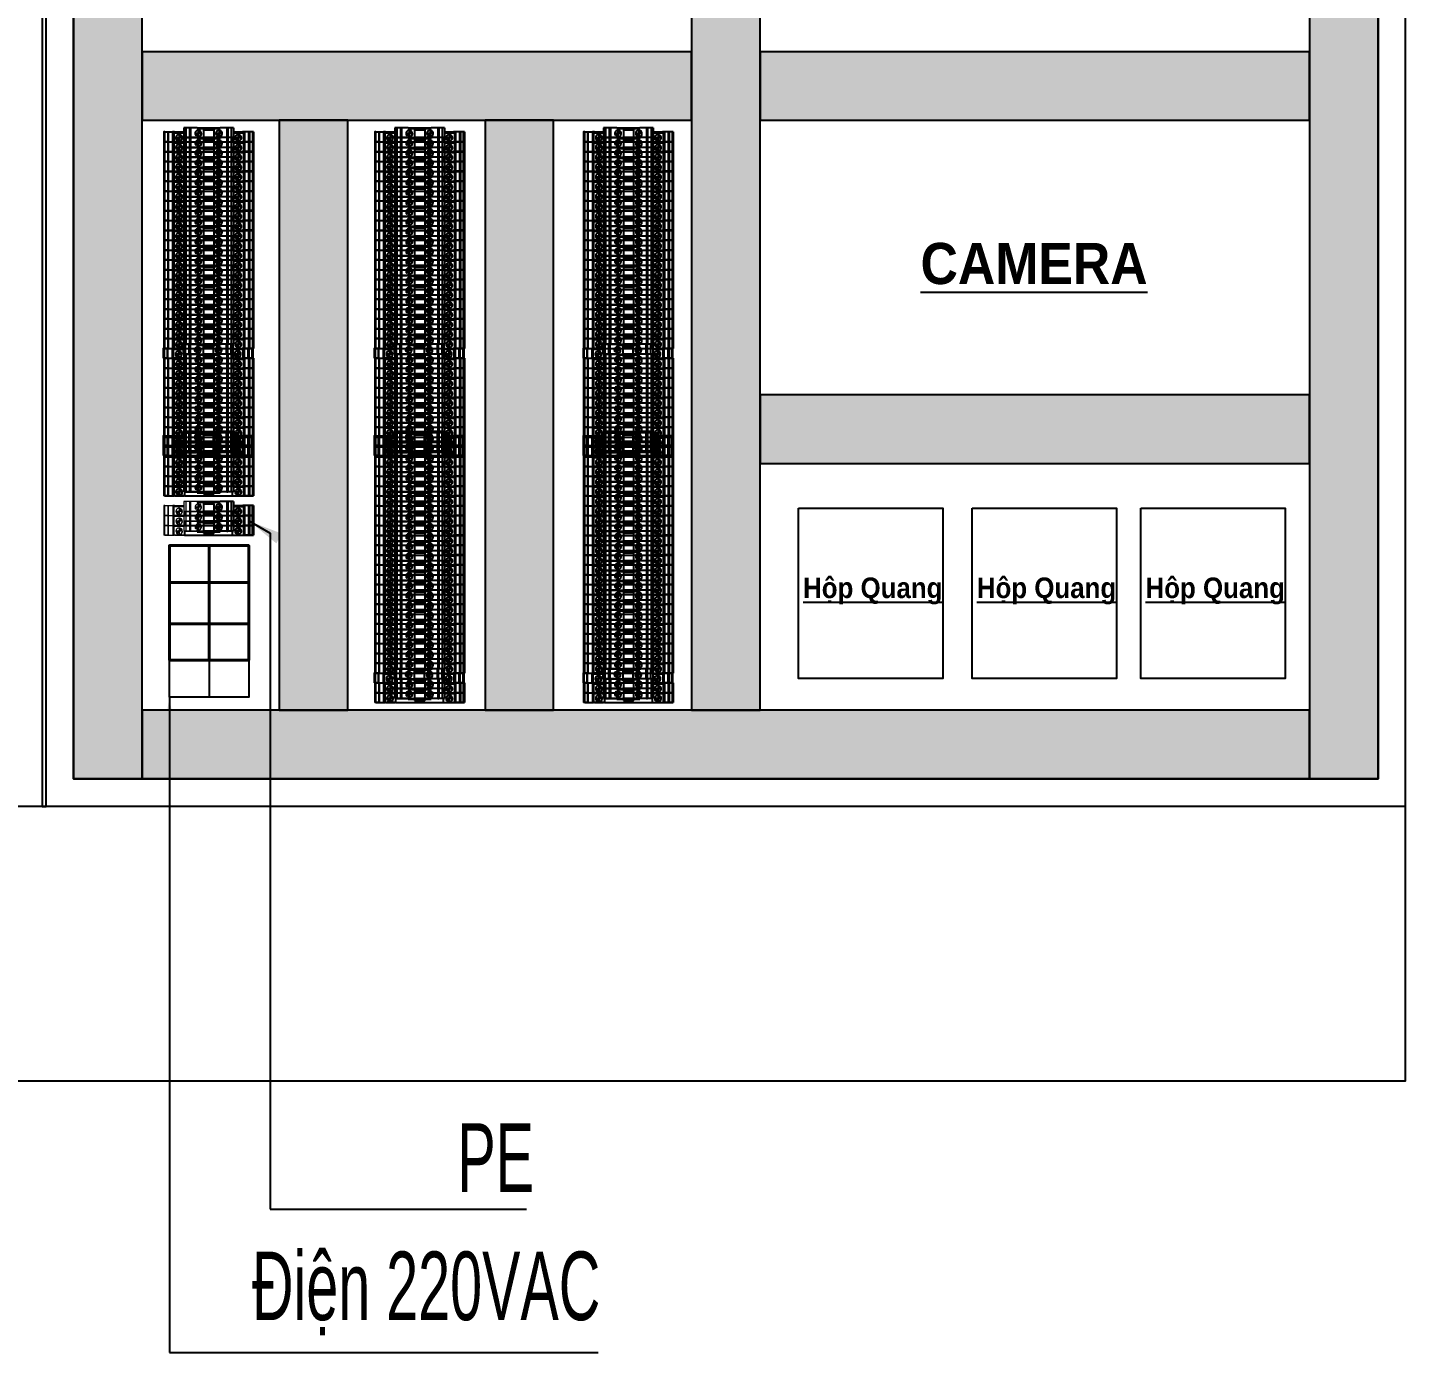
# Model space of a CAD drawing. Header units: millimetres. Extents: x 6750 to 121550, y -28210 to 66060.
# Drawn here: x 38510 to 39514, y 63137 to 64103 of the extents above; entities that cross this region are included whole.
import ezdxf

# ---------------------------------------------------------------- set-up
doc = ezdxf.new("R2010")
doc.units = ezdxf.units.MM
doc.linetypes.add('atContinuous2', pattern=[0])
for name, color, linetype, lineweight in [('2', 2, 'Continuous', 15), ('DN.1. NET LIEN MANH', 7, 'Continuous', 40), ('DN.3. NET ZIX ZAX', 160, 'Continuous', 25)]:
    doc.layers.add(name, color=color, linetype=linetype, lineweight=lineweight)
for name, color, linetype in [('3', 3, 'Continuous'), ('DIEN HOA', 111, 'Continuous'), ('M.702.Ghi chu', 3, 'Continuous'), ('Z_entity', 7, 'Continuous')]:
    doc.layers.add(name, color=color, linetype=linetype)
doc.styles.add('PM', font='arial.ttf', dxfattribs={"width": 0.6})
doc.dimstyles.new('MK-1.20 CK', dxfattribs={"dimscale": 25, "dimtxt": 2, "dimasz": 1, "dimexe": 0.5, "dimexo": 1, "dimgap": 0.5, "dimtad": 1, "dimdec": 0, "dimrnd": 0.0001, "dimtxsty": 'PM', "dimcen": 0, "dimdle": 1, "dimclrd": 251, "dimclre": 251, "dimclrt": 256, "dimadec": 4, "dimazin": 2, "dimtfac": 0.333333, "dimtdec": 0, "dimtix": 1, "dimtmove": 2, "dimatfit": 3, "dimtvp": 1, "dimarcsym": 0})

# ---------------------------------------------------------------- blocks, each defined once
blk = doc.blocks.new('A$C266D2A61')
for points in [[(-1.81, 28.03), (-1.81, 27.5)], [(2.49, 29.64), (2.49, 28.03)]]:
    blk.add_lwpolyline(points)
at = {"layer": 'Z_entity', "color": 0}
for points in [[(0, 39.2), (4.32, 39.2)], [(0, 39.2), (0, 38.71)], [(0, 38.71), (4.32, 38.71)], [(0, 38.71), (0, 37.48), (0, 37.2)], [(0, 37.48), (4.32, 37.48)], [(4.32, 37.2), (0, 37.2)], [(0, 37.2), (0, 35.35), (0, 34.84), (0, 34.48)], [(4.32, 39.2), (4.32, 38.71)], [(4.32, 35.35), (4.32, 37.2), (4.32, 37.48), (4.32, 38.71), (4.32, 39.2)], [(4.32, 38.71), (4.32, 37.48), (4.32, 37.2)], [(4.32, 37.2), (4.32, 35.35), (4.32, 34.84), (4.32, 34.48)], [(-1.81, 30.47), (2.49, 30.47)], [(-1.81, 30.47), (-1.81, 29.64)], [(0, 35.35), (4.32, 35.35)], [(0, 34.84), (4.32, 34.84)], [(0, 33.88), (0, 34.48)], [(0, 34.48), (0.38, 34.48)], [(0, 33.88), (0.38, 33.88), (0.38, 34.48)], [(0, 30.47), (0, 33.88)], [(0.38, 30.47), (0.38, 33.88)], [(0.98, 32.56), (4.06, 32.56)], [(3.36, 31.41), (1.36, 33.33)], [(1.7, 33.69), (3.68, 31.77)], [(2.49, 30.47), (2.49, 29.64)], [(2.49, 9.11), (4.32, 9.11), (4.32, 30.09), (2.49, 30.09), (2.49, 30.47)], [(2.53, 34.09), (2.53, 31.01)], [(4.32, 30.09), (4.32, 34.84), (4.32, 35.35)], [(4.32, 33.88), (4.32, 34.48)], [(4.32, 30.47), (4.32, 33.88)], [(2.49, 29.64), (-1.81, 29.64), (-1.81, 28.03), (2.49, 28.03)], [(-1.81, 27.94), (2.49, 27.94)], [(-1.81, 27.5), (2.49, 27.5), (2.49, 21.81), (2.49, 17.39)], [(-1.81, 27.5), (-1.81, 24.6)], [(-1.81, 24.6), (-1.45, 24.6)], [(-1.81, 14.6), (-1.81, 24.6)], [(-1.45, 21.81), (-1.45, 24.6)], [(-0.83, 24.15), (2.26, 24.15)], [(1.53, 23.03), (-0.45, 24.92)], [(-0.11, 25.28), (1.87, 23.37)], [(0.7, 25.69), (0.7, 22.62)], [(2.49, 29.64), (2.49, 30.09)], [(2.49, 28.03), (2.49, 27.94), (2.49, 27.5)], [(2.49, 27.5), (2.49, 27.94), (2.49, 28.03)], [(2.49, 27.5), (2.49, 24.6)], [(2.49, 24.6), (2.87, 24.6)], [(2.49, 14.6), (2.49, 24.6)], [(2.87, 21.81), (2.87, 24.6)], [(-0.89, 18.45), (-0.89, 20.75), (-0.89, 21.81), (-1.45, 21.81)], [(-1.45, 20.75), (-1.45, 21.81)], [(-1.45, 20.75), (-0.89, 20.75)], [(-0.89, 18.45), (-1.45, 18.45), (-1.45, 20.75)], [(-1.45, 14.6), (-1.45, 17.39), (-1.45, 18.45)], [(-0.89, 21.81), (2.49, 21.81)], [(-0.89, 17.39), (-0.89, 18.45)], [(3.41, 18.45), (3.41, 20.75), (3.41, 21.81), (2.87, 21.81)], [(2.87, 20.75), (2.87, 21.81)], [(2.87, 20.75), (3.41, 20.75)], [(3.41, 18.45), (2.87, 18.45), (2.87, 20.75)], [(2.87, 14.6), (2.87, 17.39), (2.87, 18.45)], [(3.41, 17.39), (3.41, 18.45)], [(-1.45, 14.6), (-1.81, 14.6), (-1.81, 11.7), (-1.81, 11.26)], [(-1.45, 17.39), (-0.89, 17.39)], [(-0.89, 17.39), (2.49, 17.39)], [(-0.83, 15.05), (2.26, 15.05)], [(1.53, 13.92), (-0.45, 15.83)], [(-0.11, 16.17), (1.87, 14.28)], [(0.7, 16.6), (0.7, 13.51)], [(2.49, 11.26), (2.49, 11.7), (2.49, 17.39)], [(2.87, 14.6), (2.49, 14.6), (2.49, 11.7), (2.49, 11.26)], [(2.87, 17.39), (3.41, 17.39)], [(-1.81, 11.7), (2.49, 11.7)], [(-1.81, 11.26), (2.49, 11.26)], [(-1.81, 11.26), (-1.81, 11.17), (-1.81, 9.56)], [(-1.81, 11.17), (2.49, 11.17)], [(-1.81, 9.56), (2.49, 9.56)], [(-1.81, 9.56), (-1.81, 8.73)], [(-1.81, 8.73), (2.49, 8.73)], [(0, 5.32), (0, 8.73)], [(0.38, 4.72), (0.38, 5.32), (0.38, 8.73)], [(0.98, 6.66), (4.06, 6.66)], [(3.36, 5.51), (1.36, 7.43)], [(1.7, 7.79), (3.68, 5.87)], [(2.49, 11.26), (2.49, 11.17), (2.49, 9.56)], [(2.49, 9.11), (2.49, 9.56), (2.49, 11.17), (2.49, 11.26)], [(2.49, 9.56), (2.49, 8.73)], [(2.49, 8.73), (2.49, 9.11)], [(2.53, 8.19), (2.53, 5.11)], [(4.32, 9.11), (4.32, 4.36)], [(4.32, 5.32), (4.32, 8.73)], [(0.38, 5.32), (0, 5.32)], [(0, 4.72), (0, 5.32)], [(0.38, 4.72), (0, 4.72)], [(0, 4.72), (0, 4.36), (0, 3.85)], [(0, 4.36), (4.32, 4.36)], [(0, 3.85), (4.32, 3.85)], [(0, 1.72), (0, 2), (0, 3.85)], [(4.32, 2), (0, 2)], [(0, 1.72), (4.32, 1.72), (4.32, 0.49)], [(0, 0.49), (0, 1.72)], [(4.32, 0.49), (0, 0.49), (0, 0), (4.32, 0)], [(4.32, 4.72), (4.32, 5.32)], [(4.32, 4.72), (4.32, 4.36), (4.32, 3.85)], [(4.32, 1.72), (4.32, 2), (4.32, 3.85), (4.32, 4.36)], [(4.32, 1.72), (4.32, 2), (4.32, 3.85)], [(4.32, 0.49), (4.32, 1.72)], [(4.32, 0.49), (4.32, 0)]]:
    blk.add_lwpolyline(points, dxfattribs=at)
at = {"layer": 'Z_entity', "color": 0, "linetype": 'atContinuous2'}
for centre, start, end in [((2.52, 32.57), 146.22096, 306.06449), ((2.52, 32.57), 126.06263, 146.22253), ((2.52, 32.57), 359.99952, 126.0633), ((2.52, 32.57), 306.06262, 326.22253), ((2.52, 32.57), 326.22226, 0.00009), ((0.69, 24.16), 146.22225, 261.06305), ((0.69, 24.16), 126.06263, 146.22253), ((0.69, 24.16), 326.22096, 126.06449), ((0.69, 24.16), 261.06152, 306.063), ((0.69, 24.16), 306.06262, 326.22253), ((0.69, 15.06), 146.22187, 281.22344), ((0.69, 15.06), 126.06263, 146.22253), ((0.69, 15.06), 326.22096, 126.06449), ((0.69, 15.06), 281.22248, 306.06263), ((2.52, 6.67), 146.22225, 261.06305), ((2.52, 6.67), 126.06263, 146.22253), ((2.52, 6.67), 326.22096, 126.06449), ((2.52, 6.67), 261.06152, 306.063), ((2.52, 6.67), 306.06262, 326.22253)]:
    blk.add_arc(centre, 1.39, start, end, dxfattribs=at)
blk = doc.blocks.new('ad231as3d21asd')
at = {"layer": '2'}
for points in [[(63214.5, 11408), (63214.5, 11415.2), (63213.7, 11415.2), (63213.7, 11408)], [(63216.6, 11415.2), (63216.6, 11408), (63214.5, 11408)], [(63214.5, 11415.2), (63216.6, 11415.2)], [(63216.6, 11415.2), (63217.1, 11415.2), (63220.2, 11415.2)], [(63217.1, 11408), (63217.1, 11415.2)], [(63220.2, 11415.2), (63220.2, 11408)], [(63221.6, 11415.2), (63221, 11415.2), (63220.2, 11415.2)], [(63221, 11415.2), (63221, 11408)], [(63221.6, 11414.5), (63221.6, 11415.2)], [(63221.6, 11415.2), (63222.6, 11415.2)], [(63221.6, 11414.5), (63222.6, 11414.5), (63228.3, 11414.5)], [(63222.6, 11415.2), (63228.3, 11415.2)], [(63222.6, 11414.5), (63222.6, 11415.2)], [(63222.9, 11409.6), (63226.1, 11412.9)], [(63226.7, 11412.3), (63223.5, 11409)], [(63224.8, 11413.5), (63224.8, 11408.4)], [(63228.3, 11418.2), (63228.3, 11411)], [(63229.7, 11418.2), (63228.3, 11418.2)], [(63229.7, 11418.2), (63229.7, 11411)], [(63232.5, 11418.2), (63232.4, 11418.2), (63229.7, 11418.2)], [(63232.4, 11418.2), (63232.4, 11411)], [(63232.5, 11418.2), (63232.5, 11411)], [(63238.1, 11417.6), (63238.1, 11418.2), (63233.2, 11418.2), (63232.5, 11418.2)], [(63233.2, 11418.2), (63233.2, 11411)], [(63241.4, 11414), (63236.3, 11414)], [(63236.9, 11412.6), (63240.1, 11415.9)], [(63240.7, 11415.3), (63237.5, 11412)], [(63214.5, 11408), (63213.7, 11408)], [(63214.5, 11400.8), (63214.5, 11408), (63213.7, 11408), (63213.7, 11400.8)], [(63214.5, 11408), (63216.6, 11408)], [(63216.6, 11408), (63216.6, 11400.8), (63214.5, 11400.8)], [(63214.5, 11408), (63216.6, 11408)], [(63216.6, 11408), (63217.1, 11408), (63220.2, 11408)], [(63216.6, 11408), (63217.1, 11408), (63220.2, 11408), (63221, 11408)], [(63216.6, 11408), (63217.1, 11408), (63220.2, 11408)], [(63217.1, 11400.8), (63217.1, 11408)], [(63221.6, 11408), (63221, 11408), (63220.2, 11408)], [(63220.2, 11408), (63220.2, 11400.8)], [(63221.6, 11408), (63221, 11408), (63220.2, 11408)], [(63228.9, 11408), (63221, 11408)], [(63221, 11408), (63221, 11400.8)], [(63221.6, 11408), (63222.6, 11408)], [(63221.6, 11407.4), (63221.6, 11408)], [(63221.6, 11408), (63222.6, 11408)], [(63221.6, 11407.4), (63222.6, 11407.4), (63228.3, 11407.4)], [(63227.4, 11410.9), (63222.2, 11410.9)], [(63227.4, 11403.8), (63222.2, 11403.8)], [(63222.6, 11408), (63228.3, 11408)], [(63222.6, 11408), (63228.3, 11408)], [(63222.6, 11407.4), (63222.6, 11408)], [(63222.9, 11402.4), (63226.1, 11405.7)], [(63226.7, 11405.2), (63223.5, 11401.9)], [(63224.8, 11406.4), (63224.8, 11401.2)], [(63229.7, 11411), (63228.3, 11411)], [(63228.3, 11411), (63228.9, 11411)], [(63228.3, 11411), (63228.3, 11403.8)], [(63229.7, 11411), (63228.3, 11411)], [(63229.7, 11403.8), (63228.3, 11403.8)], [(63228.3, 11403.8), (63228.9, 11403.8)], [(63228.3, 11403.8), (63228.3, 11396.6)], [(63229.7, 11403.8), (63228.3, 11403.8)], [(63228.9, 11411), (63229.7, 11411), (63232.4, 11411), (63232.5, 11411)], [(63228.9, 11403.8), (63229.7, 11403.8), (63232.4, 11403.8), (63232.5, 11403.8)], [(63232.5, 11411), (63232.4, 11411), (63229.7, 11411)], [(63229.7, 11411), (63229.7, 11403.8)], [(63232.5, 11411), (63232.4, 11411), (63229.7, 11411)], [(63232.5, 11403.8), (63232.4, 11403.8), (63229.7, 11403.8)], [(63229.7, 11403.8), (63229.7, 11396.6)], [(63232.5, 11403.8), (63232.4, 11403.8), (63229.7, 11403.8)], [(63232.4, 11411), (63232.4, 11403.8)], [(63232.4, 11403.8), (63232.4, 11396.6)], [(63238.1, 11410.4), (63238.1, 11411), (63233.2, 11411), (63232.5, 11411)], [(63232.5, 11411), (63233.2, 11411), (63242.7, 11411)], [(63232.5, 11411), (63232.5, 11403.8)], [(63238.1, 11410.4), (63238.1, 11411), (63233.2, 11411), (63232.5, 11411)], [(63238.1, 11403.2), (63238.1, 11403.8), (63233.2, 11403.8), (63232.5, 11403.8)], [(63232.5, 11403.8), (63233.2, 11403.8), (63242.7, 11403.8)], [(63232.5, 11403.8), (63232.5, 11396.6)], [(63238.1, 11403.2), (63238.1, 11403.8), (63233.2, 11403.8), (63232.5, 11403.8)], [(63233.2, 11411), (63233.2, 11403.8)], [(63233.2, 11403.8), (63233.2, 11396.6)], [(63241.4, 11406.8), (63236.3, 11406.8)], [(63236.9, 11405.4), (63240.1, 11408.7)], [(63240.7, 11408.2), (63237.5, 11404.9)], [(63214.5, 11400.8), (63213.7, 11400.8)], [(63214.5, 11393.6), (63214.5, 11400.8), (63213.7, 11400.8), (63213.7, 11393.6)], [(63214.5, 11393.6), (63213.7, 11393.6)], [(63214.5, 11400.8), (63216.6, 11400.8)], [(63216.6, 11400.8), (63216.6, 11393.6), (63214.5, 11393.6)], [(63214.5, 11400.8), (63216.6, 11400.8)], [(63214.5, 11393.6), (63216.6, 11393.6)], [(63216.6, 11400.8), (63217.1, 11400.8), (63220.2, 11400.8)], [(63216.6, 11400.8), (63217.1, 11400.8), (63220.2, 11400.8), (63221, 11400.8)], [(63216.6, 11400.8), (63217.1, 11400.8), (63220.2, 11400.8)], [(63216.6, 11393.6), (63217.1, 11393.6), (63220.2, 11393.6)], [(63216.6, 11393.6), (63217.1, 11393.6), (63220.2, 11393.6), (63221, 11393.6)], [(63217.1, 11393.6), (63217.1, 11400.8)], [(63221.6, 11400.8), (63221, 11400.8), (63220.2, 11400.8)], [(63220.2, 11400.8), (63220.2, 11393.6)], [(63221.6, 11400.8), (63221, 11400.8), (63220.2, 11400.8)], [(63221.6, 11393.6), (63221, 11393.6), (63220.2, 11393.6)], [(63228.9, 11400.8), (63221, 11400.8)], [(63221, 11400.8), (63221, 11393.6)], [(63228.9, 11393.6), (63221, 11393.6)], [(63221.6, 11400.8), (63222.6, 11400.8)], [(63221.6, 11400.2), (63221.6, 11400.8)], [(63221.6, 11400.8), (63222.6, 11400.8)], [(63221.6, 11400.2), (63222.6, 11400.2), (63228.3, 11400.2)], [(63221.6, 11393.6), (63222.6, 11393.6)], [(63227.4, 11396.6), (63222.2, 11396.6)], [(63222.6, 11400.8), (63228.3, 11400.8)], [(63222.6, 11400.8), (63228.3, 11400.8)], [(63222.6, 11400.2), (63222.6, 11400.8)], [(63222.6, 11393.6), (63228.3, 11393.6)], [(63222.9, 11395.2), (63226.1, 11398.5)], [(63226.7, 11398), (63223.5, 11394.7)], [(63224.8, 11399.2), (63224.8, 11394)], [(63229.7, 11396.6), (63228.3, 11396.6)], [(63228.3, 11396.6), (63228.9, 11396.6)], [(63228.9, 11396.6), (63229.7, 11396.6), (63232.4, 11396.6), (63232.5, 11396.6)], [(63232.5, 11396.6), (63232.4, 11396.6), (63229.7, 11396.6)], [(63238.1, 11396), (63238.1, 11396.6), (63233.2, 11396.6), (63232.5, 11396.6)], [(63232.5, 11396.6), (63233.2, 11396.6), (63242.7, 11396.6)], [(63241.4, 11399.6), (63236.3, 11399.6)], [(63236.9, 11398.2), (63240.1, 11401.5)], [(63240.7, 11401), (63237.5, 11397.7)]]:
    blk.add_lwpolyline(points, dxfattribs=at)
at = {"layer": '2', "linetype": 'atContinuous2'}
for centre, start, end in [((63224.9, 11411), 56.2222, 171.0631), ((63224.9, 11411), 236.221, 36.0645), ((63224.9, 11411), 36.0626, 56.2225), ((63238.8, 11414), 56.2219, 191.2234), ((63238.8, 11414), 191.2225, 216.0626), ((63238.8, 11414), 236.221, 36.0645), ((63224.9, 11411), 171.0615, 216.063), ((63224.9, 11403.8), 171.0615, 216.063), ((63224.9, 11403.8), 56.2222, 171.0631), ((63224.9, 11411), 216.0626, 236.2225), ((63224.9, 11403.8), 216.0626, 236.2225), ((63224.9, 11403.8), 236.221, 36.0645), ((63224.9, 11403.8), 36.0626, 56.2225), ((63238.8, 11406.8), 56.2219, 191.2234), ((63238.8, 11406.8), 191.2225, 216.0626), ((63238.8, 11399.6), 56.2219, 191.2234), ((63238.8, 11406.8), 236.221, 36.0645), ((63224.9, 11396.6), 171.0615, 216.063), ((63224.9, 11396.6), 56.2222, 171.0631), ((63224.9, 11396.6), 216.0626, 236.2225), ((63224.9, 11396.6), 236.221, 36.0645), ((63224.9, 11396.6), 36.0626, 56.2225), ((63238.8, 11399.6), 191.2225, 216.0626), ((63238.8, 11399.6), 236.221, 36.0645)]:
    blk.add_arc(centre, 2.32, start, end, dxfattribs=at)
at = {"layer": '3'}
for p, q in [((63260.4, 11418.2), (63259.6, 11418.2)), ((63260.4, 11411), (63259.6, 11411)), ((63260.4, 11403.8), (63259.6, 11403.8)), ((63263.1, 11411), (63260.4, 11411)), ((63263.1, 11403.8), (63260.4, 11403.8)), ((63263.1, 11396.6), (63260.4, 11396.6))]:
    blk.add_line(p, q, dxfattribs=at)
for points in [[(63238.1, 11418.2), (63254.7, 11418.2)], [(63238.1, 11417.6), (63242.7, 11417.6), (63244.5, 11417.6)], [(63238.8, 11416.5), (63238.8, 11411.4)], [(63259.6, 11418.2), (63259.6, 11411), (63250.1, 11411), (63242.7, 11411)], [(63242.7, 11417.6), (63242.7, 11416.6)], [(63242.7, 11416.6), (63242.7, 11411)], [(63242.7, 11416.6), (63244.5, 11416.6)], [(63244.5, 11416.6), (63244.5, 11417.6), (63248.3, 11417.6)], [(63244.5, 11416.6), (63248.3, 11416.6), (63250.1, 11416.6), (63250.1, 11417.6)], [(63248.3, 11417.6), (63248.3, 11416.6)], [(63248.3, 11417.6), (63250.1, 11417.6)], [(63250.1, 11417.6), (63254.7, 11417.6)], [(63250.1, 11416.6), (63250.1, 11411)], [(63256.5, 11414), (63251.4, 11414)], [(63252.1, 11412.6), (63255.3, 11415.9)], [(63255.9, 11415.3), (63252.7, 11412)], [(63254, 11416.5), (63254, 11411.4)], [(63254.7, 11418.2), (63254.7, 11417.6)], [(63259.6, 11418.2), (63254.7, 11418.2)], [(63260.3, 11418.2), (63260.3, 11411)], [(63263.1, 11411), (63263.1, 11418.2), (63260.4, 11418.2), (63260.4, 11411)], [(63264.5, 11418.2), (63263.1, 11418.2)], [(63264.5, 11418.2), (63264.5, 11411)], [(63264.5, 11415.2), (63270.2, 11415.2)], [(63264.5, 11414.5), (63270.2, 11414.5)], [(63266.1, 11409.6), (63269.3, 11412.9)], [(63269.9, 11412.3), (63266.7, 11409)], [(63268, 11413.5), (63268, 11408.4)], [(63270.2, 11415.2), (63271.2, 11415.2)], [(63270.2, 11415.2), (63270.2, 11414.5), (63271.2, 11414.5)], [(63271.2, 11415.2), (63271.2, 11414.5)], [(63275.7, 11415.2), (63272.6, 11415.2), (63271.8, 11415.2), (63271.2, 11415.2)], [(63271.8, 11415.2), (63271.8, 11408)], [(63272.6, 11415.2), (63272.6, 11408)], [(63275.7, 11408), (63275.7, 11415.2)], [(63278.2, 11415.2), (63276.2, 11415.2), (63275.7, 11415.2)], [(63276.2, 11415.2), (63276.2, 11408)], [(63278.2, 11415.2), (63278.2, 11408)], [(63279.1, 11415.2), (63278.2, 11415.2)], [(63279.1, 11415.2), (63279.1, 11408)], [(63238.1, 11411), (63254.7, 11411)], [(63238.1, 11411), (63254.7, 11411)], [(63238.1, 11410.4), (63242.7, 11410.4), (63244.5, 11410.4)], [(63238.1, 11410.4), (63242.7, 11410.4), (63244.5, 11410.4)], [(63238.1, 11403.8), (63254.7, 11403.8)], [(63238.1, 11403.8), (63254.7, 11403.8)], [(63238.1, 11403.2), (63242.7, 11403.2), (63244.5, 11403.2)], [(63238.1, 11403.2), (63242.7, 11403.2), (63244.5, 11403.2)], [(63238.8, 11409.4), (63238.8, 11404.2)], [(63238.8, 11402.2), (63238.8, 11397)], [(63259.6, 11411), (63259.6, 11403.8), (63250.1, 11403.8), (63242.7, 11403.8)], [(63242.7, 11410.4), (63242.7, 11409.5)], [(63242.7, 11410.4), (63242.7, 11409.5)], [(63242.7, 11409.5), (63244.5, 11409.5)], [(63242.7, 11409.5), (63242.7, 11403.8)], [(63242.7, 11409.5), (63244.5, 11409.5)], [(63259.6, 11403.8), (63259.6, 11396.6), (63250.1, 11396.6), (63242.7, 11396.6)], [(63242.7, 11403.2), (63242.7, 11402.3)], [(63242.7, 11403.2), (63242.7, 11402.3)], [(63242.7, 11402.3), (63244.5, 11402.3)], [(63242.7, 11402.3), (63242.7, 11396.6)], [(63242.7, 11402.3), (63244.5, 11402.3)], [(63244.5, 11409.5), (63244.5, 11410.4), (63248.3, 11410.4)], [(63244.5, 11409.5), (63248.3, 11409.5), (63250.1, 11409.5), (63250.1, 11410.4)], [(63244.5, 11409.5), (63244.5, 11410.4), (63248.3, 11410.4)], [(63244.5, 11409.5), (63248.3, 11409.5), (63250.1, 11409.5), (63250.1, 11410.4)], [(63244.5, 11402.3), (63244.5, 11403.2), (63248.3, 11403.2)], [(63244.5, 11402.3), (63248.3, 11402.3), (63250.1, 11402.3), (63250.1, 11403.2)], [(63244.5, 11402.3), (63244.5, 11403.2), (63248.3, 11403.2)], [(63244.5, 11402.3), (63248.3, 11402.3), (63250.1, 11402.3), (63250.1, 11403.2)], [(63248.3, 11410.4), (63248.3, 11409.5)], [(63248.3, 11410.4), (63250.1, 11410.4)], [(63248.3, 11410.4), (63248.3, 11409.5)], [(63248.3, 11410.4), (63250.1, 11410.4)], [(63248.3, 11403.2), (63248.3, 11402.3)], [(63248.3, 11403.2), (63250.1, 11403.2)], [(63248.3, 11403.2), (63248.3, 11402.3)], [(63248.3, 11403.2), (63250.1, 11403.2)], [(63250.1, 11410.4), (63254.7, 11410.4)], [(63250.1, 11410.4), (63254.7, 11410.4)], [(63250.1, 11409.5), (63250.1, 11403.8)], [(63250.1, 11403.2), (63254.7, 11403.2)], [(63250.1, 11403.2), (63254.7, 11403.2)], [(63250.1, 11402.3), (63250.1, 11396.6)], [(63256.5, 11406.8), (63251.4, 11406.8)], [(63252.1, 11405.4), (63255.3, 11408.7)], [(63255.9, 11408.2), (63252.7, 11404.9)], [(63254, 11409.4), (63254, 11404.2)], [(63254, 11402.2), (63254, 11397)], [(63254.7, 11411), (63254.7, 11410.4)], [(63259.6, 11411), (63254.7, 11411)], [(63254.7, 11411), (63254.7, 11410.4)], [(63259.6, 11411), (63254.7, 11411)], [(63254.7, 11403.8), (63254.7, 11403.2)], [(63259.6, 11403.8), (63254.7, 11403.8)], [(63254.7, 11403.8), (63254.7, 11403.2)], [(63259.6, 11403.8), (63254.7, 11403.8)], [(63260.4, 11411), (63260.3, 11411), (63259.6, 11411)], [(63259.6, 11411), (63260.3, 11411), (63260.4, 11411)], [(63260.4, 11403.8), (63260.3, 11403.8), (63259.6, 11403.8)], [(63259.6, 11403.8), (63260.3, 11403.8), (63260.4, 11403.8)], [(63260.3, 11411), (63260.3, 11403.8)], [(63260.3, 11403.8), (63260.3, 11396.6)], [(63263.1, 11403.8), (63263.1, 11411), (63260.4, 11411), (63260.4, 11403.8)], [(63263.1, 11396.6), (63263.1, 11403.8), (63260.4, 11403.8), (63260.4, 11396.6)], [(63264.5, 11411), (63263.1, 11411)], [(63263.1, 11411), (63263.9, 11411)], [(63264.5, 11411), (63263.1, 11411)], [(63264.5, 11403.8), (63263.1, 11403.8)], [(63263.1, 11403.8), (63263.9, 11403.8)], [(63264.5, 11403.8), (63263.1, 11403.8)], [(63263.9, 11408), (63271.8, 11408), (63272.6, 11408)], [(63264.5, 11411), (63264.5, 11403.8)], [(63264.5, 11408), (63270.2, 11408)], [(63264.5, 11408), (63270.2, 11408)], [(63264.5, 11407.4), (63270.2, 11407.4)], [(63264.5, 11403.8), (63264.5, 11396.6)], [(63270.6, 11410.9), (63265.4, 11410.9)], [(63270.6, 11403.8), (63265.4, 11403.8)], [(63266.1, 11402.4), (63269.3, 11405.7)], [(63269.9, 11405.2), (63266.7, 11401.9)], [(63268, 11406.4), (63268, 11401.2)], [(63270.2, 11408), (63271.2, 11408)], [(63270.2, 11408), (63271.2, 11408)], [(63270.2, 11408), (63270.2, 11407.4), (63271.2, 11407.4)], [(63275.7, 11408), (63272.6, 11408), (63271.8, 11408), (63271.2, 11408)], [(63271.2, 11408), (63271.2, 11407.4)], [(63275.7, 11408), (63272.6, 11408), (63271.8, 11408), (63271.2, 11408)], [(63271.8, 11408), (63271.8, 11400.8)], [(63272.6, 11408), (63275.7, 11408), (63276.2, 11408), (63278.2, 11408), (63279.1, 11408)], [(63272.6, 11408), (63272.6, 11400.8)], [(63278.2, 11408), (63276.2, 11408), (63275.7, 11408)], [(63275.7, 11400.8), (63275.7, 11408)], [(63278.2, 11408), (63276.2, 11408), (63275.7, 11408)], [(63276.2, 11408), (63276.2, 11400.8)], [(63279.1, 11408), (63278.2, 11408)], [(63278.2, 11408), (63278.2, 11400.8)], [(63279.1, 11408), (63278.2, 11408)], [(63279.1, 11408), (63279.1, 11400.8)], [(63238.1, 11396.6), (63254.7, 11396.6)], [(63238.1, 11396), (63242.7, 11396), (63244.5, 11396)], [(63242.7, 11396), (63242.7, 11395.1)], [(63242.7, 11395.1), (63244.5, 11395.1)], [(63244.5, 11395.1), (63244.5, 11396), (63248.3, 11396)], [(63244.5, 11395.1), (63248.3, 11395.1), (63250.1, 11395.1), (63250.1, 11396)], [(63248.3, 11396), (63248.3, 11395.1)], [(63248.3, 11396), (63250.1, 11396)], [(63250.1, 11396), (63254.7, 11396)], [(63256.5, 11399.6), (63251.4, 11399.6)], [(63252.1, 11398.2), (63255.3, 11401.5)], [(63255.9, 11401), (63252.7, 11397.7)], [(63254.7, 11396.6), (63254.7, 11396)], [(63259.6, 11396.6), (63254.7, 11396.6)], [(63260.4, 11396.6), (63260.3, 11396.6), (63259.6, 11396.6)], [(63259.6, 11396.6), (63260.3, 11396.6), (63260.4, 11396.6)], [(63264.5, 11396.6), (63263.1, 11396.6)], [(63263.1, 11396.6), (63263.9, 11396.6)], [(63263.9, 11400.8), (63271.8, 11400.8), (63272.6, 11400.8)], [(63263.9, 11393.6), (63271.8, 11393.6), (63272.6, 11393.6)], [(63264.5, 11400.8), (63270.2, 11400.8)], [(63264.5, 11400.8), (63270.2, 11400.8)], [(63264.5, 11400.2), (63270.2, 11400.2)], [(63264.5, 11393.6), (63270.2, 11393.6)], [(63270.6, 11396.6), (63265.4, 11396.6)], [(63266.1, 11395.2), (63269.3, 11398.5)], [(63269.9, 11398), (63266.7, 11394.7)], [(63268, 11399.2), (63268, 11394)], [(63270.2, 11400.8), (63271.2, 11400.8)], [(63270.2, 11400.8), (63271.2, 11400.8)], [(63270.2, 11400.8), (63270.2, 11400.2), (63271.2, 11400.2)], [(63270.2, 11393.6), (63271.2, 11393.6)], [(63275.7, 11400.8), (63272.6, 11400.8), (63271.8, 11400.8), (63271.2, 11400.8)], [(63271.2, 11400.8), (63271.2, 11400.2)], [(63275.7, 11400.8), (63272.6, 11400.8), (63271.8, 11400.8), (63271.2, 11400.8)], [(63275.7, 11393.6), (63272.6, 11393.6), (63271.8, 11393.6), (63271.2, 11393.6)], [(63271.8, 11400.8), (63271.8, 11393.6)], [(63272.6, 11400.8), (63275.7, 11400.8), (63276.2, 11400.8), (63278.2, 11400.8), (63279.1, 11400.8)], [(63272.6, 11400.8), (63272.6, 11393.6)], [(63272.6, 11393.6), (63275.7, 11393.6), (63276.2, 11393.6), (63278.2, 11393.6), (63279.1, 11393.6)], [(63278.2, 11400.8), (63276.2, 11400.8), (63275.7, 11400.8)], [(63275.7, 11393.6), (63275.7, 11400.8)], [(63278.2, 11400.8), (63276.2, 11400.8), (63275.7, 11400.8)], [(63278.2, 11393.6), (63276.2, 11393.6), (63275.7, 11393.6)], [(63276.2, 11400.8), (63276.2, 11393.6)], [(63279.1, 11400.8), (63278.2, 11400.8)], [(63278.2, 11400.8), (63278.2, 11393.6)], [(63279.1, 11400.8), (63278.2, 11400.8)], [(63279.1, 11393.6), (63278.2, 11393.6)], [(63279.1, 11400.8), (63279.1, 11393.6)]]:
    blk.add_lwpolyline(points, dxfattribs=at)
at = {"layer": '3', "linetype": 'atContinuous2'}
for centre, start, end in [((63238.8, 11414), 36.0626, 56.2225), ((63254, 11414), 56.2222, 171.0631), ((63254, 11414), 171.0615, 216.063), ((63254, 11414), 216.0626, 236.2225), ((63254, 11414), 236.221, 36.0645), ((63254, 11414), 36.0626, 56.2225), ((63268, 11411), 56.221, 216.0645), ((63268, 11411), 269.9995, 36.0633), ((63268, 11411), 36.0626, 56.2225), ((63238.8, 11406.8), 36.0626, 56.2225), ((63254, 11406.8), 56.2222, 171.0631), ((63254, 11406.8), 171.0615, 216.063), ((63254, 11399.6), 56.2222, 171.0631), ((63254, 11406.8), 216.0626, 236.2225), ((63254, 11406.8), 236.221, 36.0645), ((63254, 11406.8), 36.0626, 56.2225), ((63268, 11403.8), 56.221, 216.0645), ((63268, 11411), 216.0626, 236.2225), ((63268, 11403.8), 216.0626, 236.2225), ((63268, 11411), 236.2223, 270.0001), ((63268, 11403.8), 236.2223, 270.0001), ((63268, 11403.8), 269.9995, 36.0633), ((63268, 11403.8), 36.0626, 56.2225), ((63238.8, 11399.6), 36.0626, 56.2225), ((63254, 11399.6), 171.0615, 216.063), ((63254, 11399.6), 216.0626, 236.2225), ((63254, 11399.6), 236.221, 36.0645), ((63254, 11399.6), 36.0626, 56.2225), ((63268, 11396.6), 56.221, 216.0645), ((63268, 11396.6), 216.0626, 236.2225), ((63268, 11396.6), 236.2223, 270.0001), ((63268, 11396.6), 269.9995, 36.0633), ((63268, 11396.6), 36.0626, 56.2225)]:
    blk.add_arc(centre, 2.32, start, end, dxfattribs=at)
at = {"layer": 'Z_entity', "color": 0}
for points in [[(63228.9, 11411), (63228.9, 11408), (63263.9, 11408), (63263.9, 11411), (63264.5, 11411)], [(63228.9, 11403.8), (63228.9, 11400.8), (63263.9, 11400.8), (63263.9, 11403.8), (63264.5, 11403.8)], [(63228.9, 11396.6), (63228.9, 11393.6), (63263.9, 11393.6), (63263.9, 11396.6), (63264.5, 11396.6)]]:
    blk.add_lwpolyline(points, dxfattribs=at)

msp = doc.modelspace()

# ---------------------------------------------------------------- hatches: boundary and pattern name
h = msp.add_hatch(color=8)
h.dxf.hatch_style = 1
h.paths.add_polyline_path([(38543.378, 63555.432), (38593.378, 63555.432), (38593.378, 64915.432), (38543.378, 64915.432)])
h = msp.add_hatch(color=8)
h.dxf.hatch_style = 1
h.paths.add_polyline_path([(39444.378, 63555.432), (39494.378, 63555.432), (39494.378, 64915.432), (39444.378, 64915.432)])
h = msp.add_hatch(color=8)
h.dxf.hatch_style = 1
h.paths.add_polyline_path([(38993.878, 63605.432), (39043.878, 63605.432), (39043.878, 64865.432), (38993.878, 64865.432)])
h = msp.add_hatch(color=8)
h.dxf.hatch_style = 1
h.paths.add_polyline_path([(38593.378, 64085.432), (38593.378, 64035.432), (38993.878, 64035.432), (38993.878, 64085.432)])
h = msp.add_hatch(color=8)
h.dxf.hatch_style = 1
h.paths.add_polyline_path([(39043.878, 64085.432), (39043.878, 64035.432), (39444.378, 64035.432), (39444.378, 64085.432)])
h = msp.add_hatch(color=8)
h.dxf.hatch_style = 1
h.paths.add_polyline_path([(38843.378, 63605.432), (38893.378, 63605.432), (38893.378, 64035.432), (38843.378, 64035.432)])
h.paths.add_polyline_path([(38693.378, 63605.432), (38743.378, 63605.432), (38743.378, 64035.432), (38693.378, 64035.432)])
h = msp.add_hatch(color=8)
h.dxf.hatch_style = 1
h.paths.add_polyline_path([(39043.878, 63835.432), (39043.878, 63785.432), (39444.378, 63785.432), (39444.378, 63835.432)])
h = msp.add_hatch(color=8)
h.dxf.hatch_style = 1
h.paths.add_polyline_path([(38593.378, 63605.432), (38593.378, 63555.432), (39444.378, 63555.432), (39444.378, 63605.432)])

# ---------------------------------------------------------------- linework, layer by layer
for points in [[(37014.378, 63335.432), (39514.378, 63335.432), (39514.378, 64935.432), (37014.378, 64935.432)], [(38520.378, 63535.432), (38523.378, 63535.432), (38523.378, 64935.432), (38520.378, 64935.432)], [(38543.378, 64915.432), (39494.378, 64915.432), (39494.378, 63555.432), (38543.378, 63555.432)], [(38543.378, 63555.432), (38593.378, 63555.432), (38593.378, 64915.432), (38543.378, 64915.432)], [(39444.378, 63555.432), (39494.378, 63555.432), (39494.378, 64915.432), (39444.378, 64915.432)], [(38993.878, 63605.432), (39043.878, 63605.432), (39043.878, 64865.432), (38993.878, 64865.432)], [(38593.378, 64085.432), (38593.378, 64035.432), (38993.878, 64035.432), (38993.878, 64085.432)], [(39043.878, 64085.432), (39043.878, 64035.432), (39444.378, 64035.432), (39444.378, 64085.432)], [(38693.378, 63605.432), (38743.378, 63605.432), (38743.378, 64035.432), (38693.378, 64035.432)], [(38843.378, 63605.432), (38893.378, 63605.432), (38893.378, 64035.432), (38843.378, 64035.432)], [(39043.878, 63835.432), (39043.878, 63785.432), (39444.378, 63785.432), (39444.378, 63835.432)], [(39071.907, 63752.791), (39177.116, 63752.791), (39177.116, 63628.722), (39071.907, 63628.722)], [(39198.598, 63752.791), (39303.807, 63752.791), (39303.807, 63628.722), (39198.598, 63628.722)], [(39321.584, 63752.791), (39426.793, 63752.791), (39426.793, 63628.722), (39321.584, 63628.722)], [(38593.378, 63605.432), (38593.378, 63555.432), (39444.378, 63555.432), (39444.378, 63605.432)], [(37014.378, 63335.432), (39514.378, 63335.432), (39514.378, 63535.432), (37014.378, 63535.432)]]:
    msp.add_lwpolyline(points, close=True)
at = {"layer": 'DN.1. NET LIEN MANH'}
msp.add_lwpolyline([(38613.251, 63641.881), (38613.251, 63725.454), (38671.081, 63725.454), (38671.081, 63641.881)], close=True, dxfattribs=at)
for points in [[(38642.166, 63641.881), (38642.166, 63725.454)], [(38613.251, 63698.597), (38671.081, 63698.597)], [(38613.251, 63668.498), (38671.081, 63668.498)]]:
    msp.add_lwpolyline(points, dxfattribs=at)
at = {"layer": 'DN.3. NET ZIX ZAX'}
msp.add_lwpolyline([(38613.251, 63615.023), (38613.251, 63641.881), (38671.081, 63641.881), (38671.081, 63615.023)], close=True, dxfattribs=at)
msp.add_lwpolyline([(38642.166, 63641.881), (38642.166, 63615.023)], dxfattribs=at)

# ---------------------------------------------------------------- block references
msp.add_blockref('ad231as3d21asd', (-24604.55, 52339.412))
at = {"layer": 'DIEN HOA', "xscale": 1.666666666666666, "yscale": 1.666666666666666, "zscale": 1.666666666666666, "rotation": 270}
for p in [(38609.181, 64026.942), (38609.181, 64019.777), (38762.993, 64026.942), (38762.993, 64019.777), (38915.2, 64026.942), (38915.2, 64019.777), (38609.181, 64012.612), (38762.993, 64012.612), (38915.2, 64012.612), (38609.181, 64005.448), (38609.181, 63998.283), (38762.993, 64005.448), (38762.993, 63998.283), (38915.2, 64005.448), (38915.2, 63998.283), (38609.181, 63991.118), (38762.993, 63991.118), (38915.2, 63991.118), (38609.181, 63983.918), (38762.993, 63983.918), (38915.2, 63983.918), (38609.181, 63976.753), (38609.181, 63969.588), (38762.993, 63976.753), (38762.993, 63969.588), (38915.2, 63976.753), (38915.2, 63969.588), (38609.181, 63962.424), (38762.993, 63962.424), (38915.2, 63962.424), (38609.181, 63955.259), (38609.181, 63948.059), (38762.993, 63955.259), (38762.993, 63948.059), (38915.2, 63955.259), (38915.2, 63948.059), (38609.181, 63940.894), (38762.993, 63940.894), (38915.2, 63940.894), (38609.181, 63933.729), (38762.993, 63933.729), (38915.2, 63933.729), (38609.181, 63926.565), (38609.181, 63919.4), (38762.993, 63926.565), (38762.993, 63919.4), (38915.2, 63926.565), (38915.2, 63919.4), (38609.181, 63912.235), (38762.993, 63912.235), (38915.2, 63912.235), (38609.181, 63905.035), (38609.181, 63897.87), (38762.993, 63905.035), (38762.993, 63897.87), (38915.2, 63905.035), (38915.2, 63897.87), (38609.181, 63890.705), (38762.993, 63890.705), (38915.2, 63890.705), (38609.181, 63883.541), (38762.993, 63883.541), (38915.2, 63883.541), (38608.773, 63869.176), (38609.181, 63876.376), (38762.585, 63869.176), (38762.993, 63876.376), (38914.792, 63869.176), (38915.2, 63876.376), (38609.181, 63862.011), (38762.993, 63862.011), (38915.2, 63862.011), (38609.181, 63854.846), (38609.181, 63847.682), (38762.993, 63854.846), (38762.993, 63847.682), (38915.2, 63854.846), (38915.2, 63847.682), (38609.181, 63840.517), (38762.993, 63840.517), (38915.2, 63840.517), (38609.181, 63833.352), (38762.993, 63833.352), (38915.2, 63833.352), (38609.181, 63826.187), (38609.181, 63818.987), (38762.993, 63826.187), (38762.993, 63818.987), (38915.2, 63826.187), (38915.2, 63818.987), (38609.181, 63811.822), (38762.993, 63811.822), (38915.2, 63811.822), (38608.773, 63805.586), (38608.773, 63798.421), (38609.181, 63804.658), (38609.181, 63797.493), (38762.585, 63805.586), (38762.585, 63798.421), (38762.993, 63804.658), (38762.993, 63797.493), (38914.792, 63805.586), (38914.792, 63798.421), (38915.2, 63804.658), (38915.2, 63797.493), (38609.181, 63790.328), (38762.993, 63790.328), (38915.2, 63790.328), (38609.181, 63783.163), (38762.993, 63783.163), (38915.2, 63783.163), (38609.181, 63775.999), (38609.181, 63768.834), (38762.993, 63775.999), (38762.993, 63768.834), (38915.2, 63775.999), (38915.2, 63768.834), (38762.993, 63761.669), (38915.2, 63761.669), (38762.993, 63754.504), (38762.993, 63747.304), (38915.2, 63754.504), (38915.2, 63747.304), (38762.993, 63740.139), (38915.2, 63740.139), (38762.993, 63732.975), (38915.2, 63732.975), (38762.993, 63725.81), (38762.993, 63718.645), (38915.2, 63725.81), (38915.2, 63718.645), (38762.993, 63711.445), (38915.2, 63711.445), (38762.993, 63704.28), (38762.993, 63697.116), (38915.2, 63704.28), (38915.2, 63697.116), (38762.993, 63689.951), (38915.2, 63689.951), (38762.993, 63682.786), (38915.2, 63682.786), (38762.993, 63675.621), (38762.993, 63668.421), (38915.2, 63675.621), (38915.2, 63668.421), (38762.993, 63661.256), (38915.2, 63661.256), (38762.993, 63654.092), (38762.993, 63646.927), (38915.2, 63654.092), (38915.2, 63646.927), (38762.993, 63639.762), (38915.2, 63639.762), (38762.585, 63632.562), (38914.792, 63632.562), (38762.993, 63625.397), (38762.993, 63618.233), (38915.2, 63625.397), (38915.2, 63618.233)]:
    msp.add_blockref('A$C266D2A61', p, dxfattribs=at)

# ---------------------------------------------------------------- texts
at = {"char_height": 50, "attachment_point": 7, "style": 'PM'}
for s, insert in [('PE', (38823.186, 63254.387)), ('Điện 220VAC', (38673.476, 63149.934))]:
    msp.add_mtext(s, dxfattribs=dict(at, insert=insert))
at = {"layer": 'M.702.Ghi chu', "ltscale": 100, "attachment_point": 2, "style": 'PM'}
for s, insert, char_height in [('\\A1;{\\fArial|b1|i0|c0|p34;\\W0.9;\\LCAMERA}', (39243.627, 63946.097), 30), ('\\A1;{\\fArial|b1|i0|c0|p34;\\W0.9;\\LHộp Quang}', (39126.022, 63702.215), 15), ('\\A1;{\\fArial|b1|i0|c0|p34;\\W0.9;\\LHộp Quang}', (39252.713, 63702.215), 15), ('\\A1;{\\fArial|b1|i0|c0|p34;\\W0.9;\\LHộp Quang}', (39375.7, 63702.215), 15)]:
    msp.add_mtext(s, dxfattribs=dict(at, insert=insert, char_height=char_height))

# ---------------------------------------------------------------- leaders
at = {"annotation_type": 0, "has_hookline": 1, "hookline_direction": 0}
for points, text_width in [([(38671.641, 63743.203), (38686.642, 63734.486), (38686.642, 63241.887), (38810.686, 63241.887)], 50.423), ([(38613.251, 63615.023), (38613.251, 63137.434), (38660.976, 63137.434)], 252.278)]:
    msp.add_leader(points, dimstyle='MK-1.20 CK', override={"dimclrd": 3, "dimclre": 3}, dxfattribs=dict(at, text_width=text_width))

doc.saveas('drawing.dxf')
